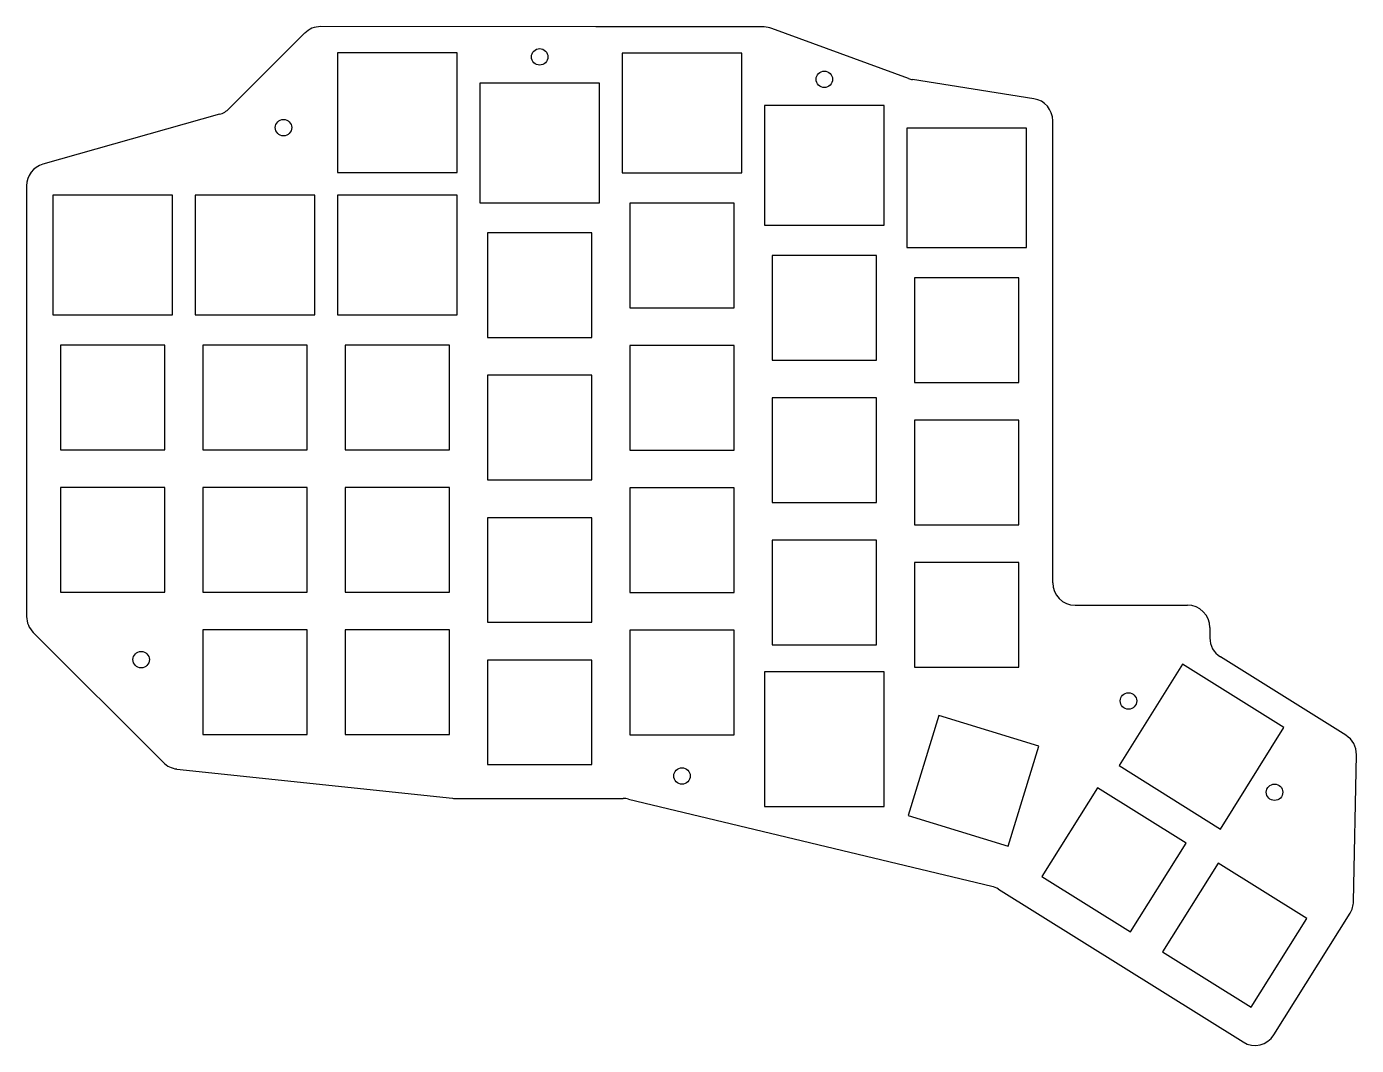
# Model space of a CAD drawing. Header units: millimetres. Extents: x 38 to 216, y -199 to -62.
import ezdxf

# ---------------------------------------------------------------- set-up
doc = ezdxf.new("R2010")
doc.units = ezdxf.units.MM

msp = doc.modelspace()

# ---------------------------------------------------------------- linework, layer by layer
for p, q in [((114.67, -62.33), (77.82, -62.28)), ((75.69, -63.16), (65.6, -73.25)), ((137.19, -62.33), (114.68, -62.33)), ((156.5, -69.22), (138.23, -62.51)), ((96.1, -65.8), (80.1, -65.8)), ((80.1, -65.8), (80.1, -81.8)), ((96.1, -81.8), (96.1, -65.8)), ((134.2, -65.85), (118.2, -65.85)), ((118.2, -65.85), (118.2, -81.85)), ((134.2, -81.85), (134.2, -65.85)), ((173.29, -71.93), (157.07, -69.37)), ((115.15, -69.85), (99.15, -69.85)), ((99.15, -69.85), (99.15, -85.85)), ((115.15, -85.85), (115.15, -69.85)), ((153.25, -72.85), (137.25, -72.85)), ((137.25, -72.85), (137.25, -88.85)), ((153.25, -88.85), (153.25, -72.85)), ((64.3, -74.01), (40.66, -80.71)), ((172.3, -75.85), (156.3, -75.85)), ((156.3, -75.85), (156.3, -91.85)), ((172.3, -91.85), (172.3, -75.85)), ((175.82, -136.71), (175.82, -74.89)), ((80.1, -81.8), (96.1, -81.8)), ((118.2, -81.85), (134.2, -81.85)), ((38.48, -83.59), (38.48, -141.23)), ((58, -84.85), (42, -84.85)), ((42, -84.85), (42, -100.85)), ((58, -100.85), (58, -84.85)), ((77.05, -84.85), (61.05, -84.85)), ((61.05, -84.85), (61.05, -100.85)), ((77.05, -100.85), (77.05, -84.85)), ((96.1, -84.85), (80.1, -84.85)), ((80.1, -84.85), (80.1, -100.85)), ((96.1, -100.85), (96.1, -84.85)), ((99.15, -85.85), (115.15, -85.85)), ((133.2, -85.9), (119.2, -85.9)), ((119.2, -85.9), (119.2, -99.9)), ((133.2, -99.9), (133.2, -85.9)), ((137.25, -88.85), (153.25, -88.85)), ((114.15, -89.9), (100.15, -89.9)), ((100.15, -89.9), (100.15, -103.9)), ((114.15, -103.9), (114.15, -89.9)), ((156.3, -91.85), (172.3, -91.85)), ((152.25, -92.9), (138.25, -92.9)), ((138.25, -92.9), (138.25, -106.9)), ((152.25, -106.9), (152.25, -92.9)), ((171.3, -95.9), (157.3, -95.9)), ((157.3, -95.9), (157.3, -109.9)), ((171.3, -109.9), (171.3, -95.9)), ((42, -100.85), (58, -100.85)), ((61.05, -100.85), (77.05, -100.85)), ((80.1, -100.85), (96.1, -100.85)), ((119.2, -99.9), (133.2, -99.9)), ((57, -104.9), (43, -104.9)), ((43, -104.9), (43, -118.9)), ((57, -118.9), (57, -104.9)), ((76.05, -104.9), (62.05, -104.9)), ((62.05, -104.9), (62.05, -118.9)), ((76.05, -118.9), (76.05, -104.9)), ((95.1, -104.9), (81.1, -104.9)), ((81.1, -104.9), (81.1, -118.9)), ((95.1, -118.9), (95.1, -104.9)), ((100.15, -103.9), (114.15, -103.9)), ((133.2, -104.95), (119.2, -104.95)), ((119.2, -104.95), (119.2, -118.95)), ((133.2, -118.95), (133.2, -104.95)), ((138.25, -106.9), (152.25, -106.9)), ((114.15, -108.95), (100.15, -108.95)), ((100.15, -108.95), (100.15, -122.95)), ((114.15, -122.95), (114.15, -108.95)), ((157.3, -109.9), (171.3, -109.9)), ((152.25, -111.95), (138.25, -111.95)), ((138.25, -111.95), (138.25, -125.95)), ((152.25, -125.95), (152.25, -111.95)), ((171.3, -114.95), (157.3, -114.95)), ((157.3, -114.95), (157.3, -128.95)), ((171.3, -128.95), (171.3, -114.95)), ((43, -118.9), (57, -118.9)), ((62.05, -118.9), (76.05, -118.9)), ((81.1, -118.9), (95.1, -118.9)), ((119.2, -118.95), (133.2, -118.95)), ((57, -123.95), (43, -123.95)), ((43, -123.95), (43, -137.95)), ((57, -137.95), (57, -123.95)), ((76.05, -123.95), (62.05, -123.95)), ((62.05, -123.95), (62.05, -137.95)), ((76.05, -137.95), (76.05, -123.95)), ((95.1, -123.95), (81.1, -123.95)), ((81.1, -123.95), (81.1, -137.95)), ((95.1, -137.95), (95.1, -123.95)), ((100.15, -122.95), (114.15, -122.95)), ((133.2, -124), (119.2, -124)), ((119.2, -124), (119.2, -138)), ((133.2, -138), (133.2, -124)), ((138.25, -125.95), (152.25, -125.95)), ((114.15, -128), (100.15, -128)), ((100.15, -128), (100.15, -142)), ((114.15, -142), (114.15, -128)), ((157.3, -128.95), (171.3, -128.95)), ((152.25, -131), (138.25, -131)), ((138.25, -131), (138.25, -145)), ((152.25, -145), (152.25, -131)), ((171.3, -134), (157.3, -134)), ((157.3, -134), (157.3, -148)), ((171.3, -148), (171.3, -134)), ((43, -137.95), (57, -137.95)), ((62.05, -137.95), (76.05, -137.95)), ((81.1, -137.95), (95.1, -137.95)), ((119.2, -138), (133.2, -138)), ((178.82, -139.71), (193.85, -139.71)), ((100.15, -142), (114.15, -142)), ((39.35, -143.35), (56.78, -160.78)), ((76.05, -143), (62.05, -143)), ((62.05, -143), (62.05, -157)), ((76.05, -157), (76.05, -143)), ((95.1, -143), (81.1, -143)), ((81.1, -143), (81.1, -157)), ((95.1, -157), (95.1, -143)), ((133.2, -143.05), (119.2, -143.05)), ((119.2, -143.05), (119.2, -157.05)), ((133.2, -157.05), (133.2, -143.05)), ((196.85, -142.71), (196.85, -144.09)), ((138.25, -145), (152.25, -145)), ((114.15, -147.05), (100.15, -147.05)), ((100.15, -147.05), (100.15, -161.05)), ((114.15, -161.05), (114.15, -147.05)), ((193.19, -147.62), (184.71, -161.19)), ((206.76, -156.1), (193.19, -147.62)), ((215.06, -157.13), (198.26, -146.63)), ((137.25, -148.65), (137.25, -166.65)), ((153.25, -148.65), (137.25, -148.65)), ((153.25, -166.65), (153.25, -148.65)), ((157.3, -148), (171.3, -148)), ((160.57, -154.48), (156.48, -167.86)), ((173.96, -158.57), (160.57, -154.48)), ((198.28, -169.67), (206.76, -156.1)), ((62.05, -157), (76.05, -157)), ((81.1, -157), (95.1, -157)), ((119.2, -157.05), (133.2, -157.05)), ((169.86, -171.96), (173.96, -158.57)), ((216.08, -179.39), (216.47, -159.73)), ((58.58, -161.64), (95.47, -165.56)), ((100.15, -161.05), (114.15, -161.05)), ((184.71, -161.19), (198.28, -169.67)), ((181.8, -164.14), (174.38, -176.01)), ((193.67, -171.56), (181.8, -164.14)), ((95.78, -165.57), (118.32, -165.57)), ((119.02, -165.66), (167.67, -177.34)), ((137.25, -166.65), (153.25, -166.65)), ((156.48, -167.86), (169.86, -171.96)), ((186.25, -183.43), (193.67, -171.56)), ((197.95, -174.24), (190.53, -186.11)), ((209.82, -181.66), (197.95, -174.24)), ((174.38, -176.01), (186.25, -183.43)), ((168.56, -177.71), (201.3, -198.17)), ((205.43, -197.22), (215.62, -180.92)), ((202.4, -193.53), (209.82, -181.66)), ((190.53, -186.11), (202.4, -193.53))]:
    msp.add_line(p, q)
for centre in [(107.15, -66.33), (145.25, -69.33), (72.86, -75.8), (53.81, -147), (185.96, -152.53), (126.2, -162.57), (205.51, -164.75)]:
    msp.add_circle(centre, 1.1)
for centre, start, end in [((77.82, -65.28), 89.9248, 135), ((114.68, -59.33), 269.9248, 270), ((137.19, -65.33), 69.8239, 90), ((157.53, -66.41), 249.8239, 261.0505), ((172.82, -74.89), 0, 81.0505), ((63.48, -71.13), 285.81, 315), ((41.48, -83.59), 105.81, 180), ((178.82, -136.71), 180, 270), ((193.85, -142.71), 0, 90), ((41.48, -141.23), 180, 225), ((199.85, -144.09), 180, 238), ((213.47, -159.67), 358.8586, 58), ((58.9, -158.65), 225, 263.9323), ((95.78, -162.57), 263.9323, 270), ((118.32, -168.57), 76.4964, 90), ((166.97, -180.26), 58, 76.4964), ((213.08, -179.33), 328, 358.8586), ((202.89, -195.63), 238, 328)]:
    msp.add_arc(centre, 3, start, end)

doc.saveas('drawing.dxf')
